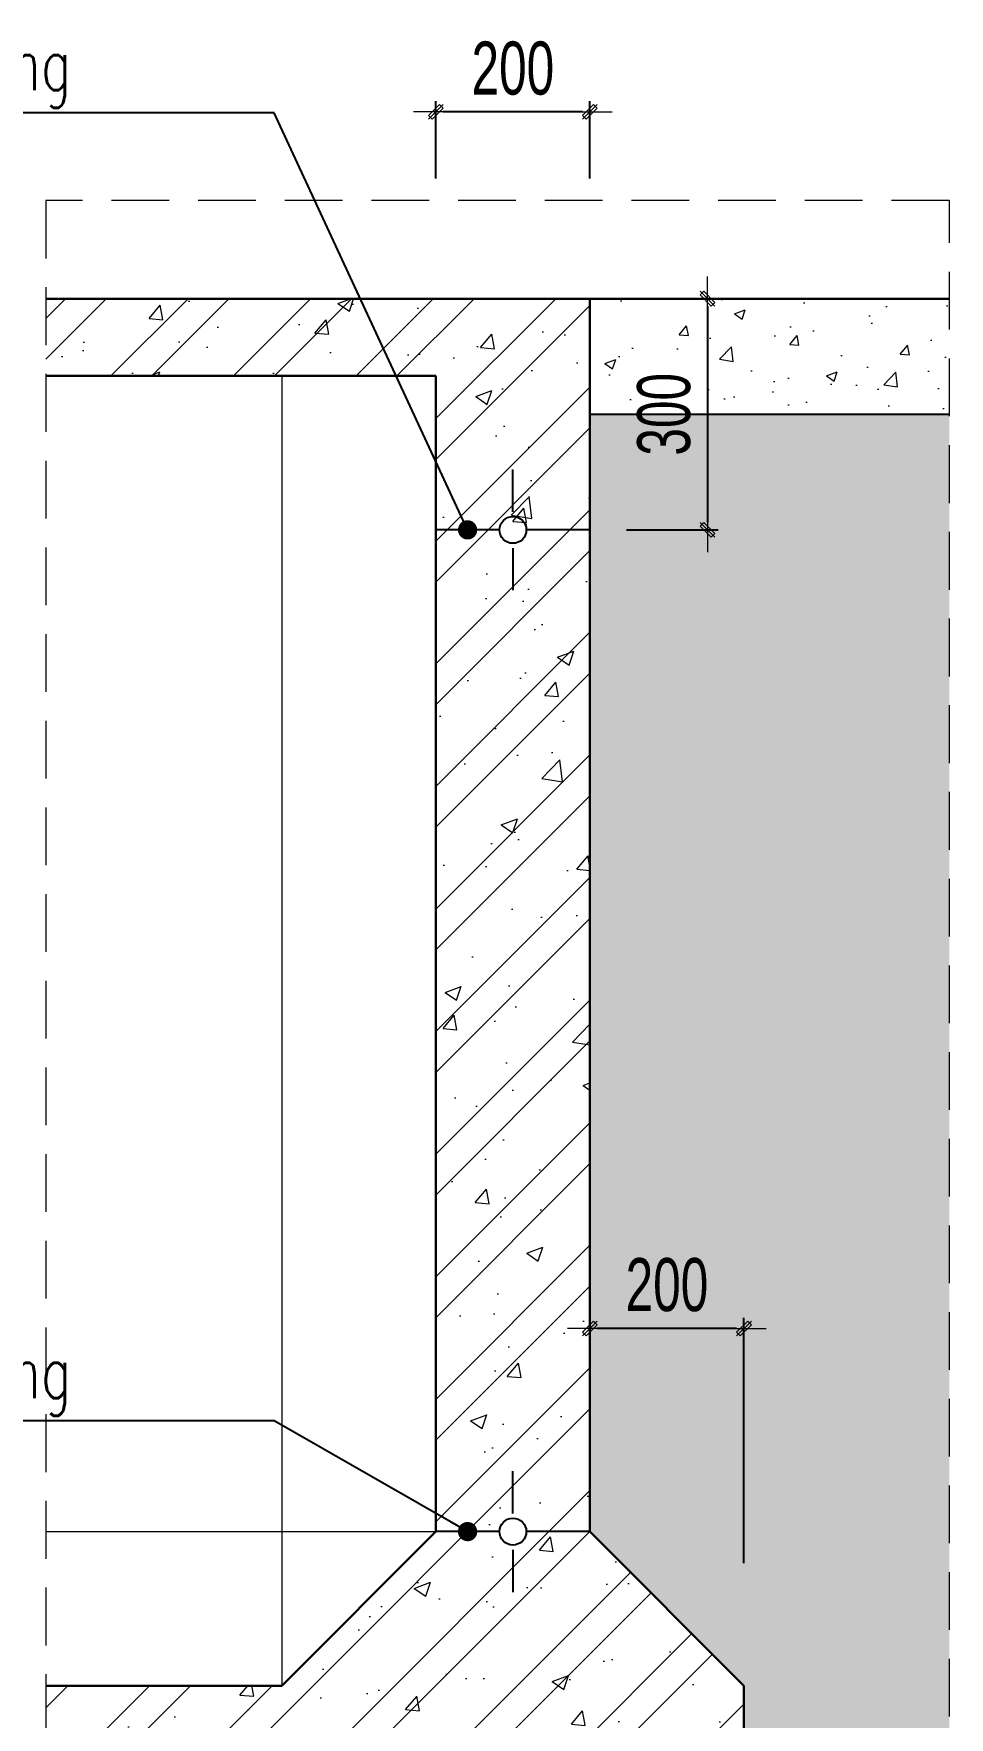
# Model space of a CAD drawing. Header units: millimetres. Extents: x 142758 to 365363, y -504867 to -415100.
# Drawn here: x 238184 to 240561, y -475647 to -471278 of the extents above; entities that cross this region are included whole.
import ezdxf

# ---------------------------------------------------------------- set-up
doc = ezdxf.new("R2010")
doc.units = ezdxf.units.MM
doc.header["$LTSCALE"] = 20
doc.header["$MEASUREMENT"] = 0
doc.header["$PDMODE"] = 32
doc.linetypes.add('HIDDEN', pattern=[0.375, 0.25, -0.125])
doc.layers.get('Defpoints').update_dxf_attribs({"color": 1})
for name, color, linetype, lineweight in [('LC Dim', 8, 'Continuous', 18), ('LC Hatch', 252, 'Continuous', 9), ('LC MANH DUT', 35, 'HIDDEN', 5), ('LC Net dam 1', 30, 'Continuous', 30), ('LC Net manh', 16, 'Continuous', 5), ('LC Net thay', 7, 'Continuous', 25), ('LC Text1', 3, 'Continuous', 20)]:
    doc.layers.add(name, color=color, linetype=linetype, lineweight=lineweight)
doc.styles.add('HOATBIF', font='hoatbif.shx', dxfattribs={"width": 0.7})
doc.styles.add('LC 3', font='vnsimli.shx', dxfattribs={"width": 0.75})
doc.dimstyles.new('MONG', dxfattribs={"dimscale": 50, "dimtxt": 2.5, "dimasz": 0.35, "dimexe": 0.5, "dimexo": 0, "dimgap": 0.8, "dimtad": 1, "dimdec": 0, "dimzin": 0, "dimdsep": 46, "dimtxsty": 'HOATBIF', "dimblk1": 'DOT', "dimblk2": 'DOT', "dimsah": 1, "dimcen": -1, "dimdle": 1, "dimclrd": 256, "dimclre": 256, "dimclrt": 4, "dimadec": 3, "dimazin": 2, "dimtfac": 0.333333, "dimtdec": 0, "dimtix": 1, "dimtmove": 2, "dimatfit": 3, "dimldrblk": 'DOT', "dimfxl": 1, "dimtvp": 0.833333, "dimtolj": 1, "dimtzin": 0, "dimarcsym": 0})

# ---------------------------------------------------------------- blocks, each defined once
blk = doc.blocks.new('DOT')
at = {"layer": 'LC Dim', "color": 4}
blk.add_line((-1, -1), (1, 1), dxfattribs=at)
at = {"layer": 'LC Dim'}
blk.add_line((-3, 0), (3, 0), dxfattribs=at)
at = {"layer": 'LC Dim', "color": 4}
blk.add_lwpolyline([(0.5, 1), (-1, -0.5), (-0.5, -1), (1, 0.5)], close=True, dxfattribs=at)
blk = doc.blocks.new('*D124')
at = {"layer": 'Defpoints', "color": 0, "ltscale": 2, "transparency": 16777216}
for p in [(239227.9, -471480.5), (239227.9, -471653.1), (239627.9, -471653.1)]:
    blk.add_point(p, dxfattribs=at)
at = {"layer": 'LC Dim', "lineweight": -2, "ltscale": 2, "transparency": 16777216}
for p, q in [((239227.9, -471653.1), (239227.9, -471453)), ((239627.9, -471653.1), (239627.9, -471453)), ((239608.6, -471480.5), (239247.1, -471480.5))]:
    blk.add_line(p, q, dxfattribs=at)
at = {"layer": 'LC Dim', "lineweight": -2, "ltscale": 2, "transparency": 16777216, "xscale": 19.25, "yscale": 19.25, "zscale": 19.25, "rotation": 180}
blk.add_blockref('DOT', (239227.9, -471480.5), dxfattribs=at)
at = {"layer": 'LC Dim', "lineweight": -2, "ltscale": 2, "transparency": 16777216, "xscale": 19.25, "yscale": 19.25, "zscale": 19.25}
blk.add_blockref('DOT', (239627.9, -471480.5), dxfattribs=at)
at = {"layer": 'LC Dim', "color": 4, "ltscale": 2, "transparency": 16777216, "insert": (239427.9, -471367.7), "char_height": 137.5, "attachment_point": 5, "style": 'HOATBIF'}
blk.add_mtext('\\A1;200', dxfattribs=at)
blk = doc.blocks.new('_Dot')
at = {"color": 0, "linetype": 'ByBlock', "lineweight": -2}
blk.add_line((-0.5, 0), (-1, 0), dxfattribs=at)
at = {"color": 0, "linetype": 'ByBlock', "const_width": 0.5}
blk.add_lwpolyline([(-0.25, 0, 1), (0.25, 0, 1)], format="xyb", close=True, dxfattribs=at)
blk = doc.blocks.new('*D125')
at = {"layer": 'Defpoints', "color": 0, "ltscale": 2, "transparency": 16777216}
for p in [(239627.9, -474638.1), (239627.9, -474935.3), (240027.9, -475247.3)]:
    blk.add_point(p, dxfattribs=at)
at = {"layer": 'LC Dim', "lineweight": -2, "ltscale": 2, "transparency": 16777216}
for p, q in [((239627.9, -474935.3), (239627.9, -474610.6)), ((240027.9, -475247.3), (240027.9, -474610.6)), ((240008.6, -474638.1), (239647.1, -474638.1))]:
    blk.add_line(p, q, dxfattribs=at)
at = {"layer": 'LC Dim', "lineweight": -2, "ltscale": 2, "transparency": 16777216, "xscale": 19.25, "yscale": 19.25, "zscale": 19.25, "rotation": 180}
blk.add_blockref('DOT', (239627.9, -474638.1), dxfattribs=at)
at = {"layer": 'LC Dim', "lineweight": -2, "ltscale": 2, "transparency": 16777216, "xscale": 19.25, "yscale": 19.25, "zscale": 19.25}
blk.add_blockref('DOT', (240027.9, -474638.1), dxfattribs=at)
at = {"layer": 'LC Dim', "color": 4, "ltscale": 2, "transparency": 16777216, "insert": (239827.9, -474525.3), "char_height": 137.5, "attachment_point": 5, "style": 'HOATBIF'}
blk.add_mtext('\\A1;200', dxfattribs=at)
blk = doc.blocks.new('*D148')
at = {"layer": 'Defpoints', "color": 0, "ltscale": 2, "transparency": 16777216}
for p in [(239723.3, -471965.4), (239723.3, -472565.4), (239933, -472565.4)]:
    blk.add_point(p, dxfattribs=at)
at = {"layer": 'LC Dim', "lineweight": -2, "ltscale": 2, "transparency": 16777216}
for p, q in [((239723.3, -471965.4), (239960.5, -471965.4)), ((239933, -471984.6), (239933, -472546.1)), ((239723.3, -472565.4), (239960.5, -472565.4))]:
    blk.add_line(p, q, dxfattribs=at)
at = {"layer": 'LC Dim', "lineweight": -2, "ltscale": 2, "transparency": 16777216, "xscale": 19.25, "yscale": 19.25, "zscale": 19.25}
for p, rotation in [((239933, -471965.4), 90), ((239933, -472565.4), 270)]:
    blk.add_blockref('DOT', p, dxfattribs=dict(at, rotation=rotation))
at = {"layer": 'LC Dim', "color": 4, "ltscale": 2, "transparency": 16777216, "insert": (239820.3, -472265.4), "char_height": 137.5, "attachment_point": 5, "rotation": 90, "style": 'HOATBIF'}
blk.add_mtext('\\A1;300', dxfattribs=at)

msp = doc.modelspace()

# ---------------------------------------------------------------- hatches: boundary and pattern name
at = {"layer": 'LC Hatch', "ltscale": 2}
h = msp.add_hatch(dxfattribs=at)
h.set_pattern_fill('BTCT', color=256, scale=60)
h.set_pattern_definition([(50, (310605.25, -452129.22), (430.3561, -37.6513), [45, -495]), (355, (310605.25, -452129.2), (-83.2508, 451.3153), [36, -396]), (100.4514, (310641.1, -452132.36), (347.1056, 413.6637), [38.244, -420.6853]), (46.1842, (310605.25, -452009.2), (640.3446, -99.3114), [67.5, -742.5]), (96.6356, (310658.6, -452017.5), (560.7976, 584.4707), [57.366, -631.028]), (351.1842, (310605.25, -452009.2), (560.797, 584.471), [54, -594]), (21, (310665.25, -452039.22), (358.1442, -241.5713), [45, -495]), (326, (310665.25, -452039.2), (145.9892, 435.09), [36, -396]), (71.4514, (310695.1, -452059.35), (504.1336, 193.5183), [38.244, -420.6853]), (37.5, (310605.25, -452129.22), (7.2959, 199.7363), [0, -391.2, 0, -402, 0, -397.5]), (7.5, (310605.25, -452129.22), (157.8417, 236.647), [0, -229.2, 0, -382.2, 0, -151.5]), (327.5, (310471.45, -452129.22), (320.29346, -13.53292), [0, -150, 0, -468, 0, -621]), (317.5, (310411.45, -452129.22), (349.9117, 60.063), [0, -195, 0, -310.8, 0, -441]), (45, (310605.25, -452129.22), (-159.099, 159.099), []), (45, (310711.31, -452129.22), (-159.099, 159.099), [])])
h.paths.add_polyline_path([(238215.4, -475965.4), (238215.4, -471965.4), (239627.9, -471965.4), (239627.9, -475165.4), (240027.9, -475565.4), (240027.9, -475965.4)])
h.paths.add_polyline_path([(238215.4, -475565.4), (238215.4, -472165.4), (239227.9, -472165.4), (239227.9, -475165.4), (238827.9, -475565.4)], flags=17)
h = msp.add_hatch(dxfattribs=at)
h.set_pattern_fill('AR-CONC', color=256, scale=40)
h.set_pattern_definition([(50, (265935.67, -425200.87), (286.9041, -25.1009), [30, -330]), (355, (265935.67, -425200.87), (-55.5005, 300.8769), [24, -264]), (100.4514, (265959.58, -425202.96), (231.4038, 275.7758), [25.496, -280.4568]), (46.1842, (265935.67, -425120.87), (426.8964, -66.2076), [45, -495]), (96.6356, (265971.25, -425126.4), (373.865, 389.647), [38.244, -420.6852]), (351.1842, (265935.67, -425120.87), (373.8648, 389.6474), [36, -396]), (21, (265975.67, -425140.87), (238.7628, -161.0476), [30, -330]), (326, (265975.67, -425140.87), (97.3261, 290.06), [24, -264]), (71.4514, (265995.57, -425154.3), (336.089, 129.0122), [25.496, -280.4568]), (37.5, (265935.67, -425200.87), (4.86394, 133.15754), [0, -260.8, 0, -268, 0, -265]), (7.5, (265935.67, -425200.87), (105.2278, 157.7647), [0, -152.8, 0, -254.8, 0, -101]), (327.5, (265846.47, -425200.87), (213.52897, -9.02195), [0, -100, 0, -312, 0, -414]), (317.5, (265806.47, -425200.87), (233.2745, 40.042), [0, -130, 0, -207.2, 0, -294])])
h.paths.add_polyline_path([(239627.9, -471965.4), (240561, -471965.4), (240561, -472265.4), (239627.9, -472265.4)])
h = msp.add_hatch(dxfattribs=at)
h.set_pattern_fill('AR-SAND', color=256, scale=50)
h.set_pattern_definition([(37.5, (-307756.826, -768995.53), (-3.149668, 96.341188), [0, -76, 0, -85, 0, -81.25]), (7.5, (-307756.83, -768995.53), (88.488835, 141.107303), [0, -41, 0, -68.5, 0, -26.25]), (327.5, (-307818.326, -768995.53), (155.707093, 0.282953), [0, -25, 0, -90, 0, -117.5]), (317.5, (-307818.33, -768995.53), (150.30633, 43.883778), [0, -12.5, 0, -59, 0, -67.5])])
h.paths.add_polyline_path([(239627.9, -472265.4), (240561, -472265.4), (240561, -476545.7), (238215.4, -476545.7), (238215.4, -476165.4), (240227.9, -476165.4), (240227.9, -475965.4), (240027.9, -475965.4), (240027.9, -475565.4), (239627.9, -475165.4)])
h.paths.add_polyline_path([(239971.6, -474629.3), (239684.1, -474629.3), (239684.1, -474441.8), (239971.6, -474441.8)], flags=24)

# ---------------------------------------------------------------- linework, layer by layer
at = {"layer": 'LC MANH DUT', "ltscale": 30}
msp.add_lwpolyline([(240561, -471710.8), (238215.4, -471710.8), (238215.4, -476545.7), (240561, -476545.7)], close=True, dxfattribs=at)
at = {"layer": 'LC Net dam 1'}
for p, q in [((239627.9, -471965.4), (238215.4, -471965.4)), ((239627.9, -471965.4), (239627.9, -475165.4)), ((239627.9, -471965.4), (240561, -471965.4)), ((239227.9, -472165.4), (238215.4, -472165.4)), ((239227.9, -472165.4), (239227.9, -475165.4)), ((238827.9, -475565.4), (239227.9, -475165.4)), ((240027.9, -475565.4), (239627.9, -475165.4)), ((238827.9, -475565.4), (238215.4, -475565.4)), ((240027.9, -475565.4), (240027.9, -475965.4))]:
    msp.add_line(p, q, dxfattribs=at)
at = {"layer": 'LC Net manh'}
for p, q in [((238827.9, -472165.4), (238827.9, -475565.4)), ((238215.4, -475165.4), (239227.9, -475165.4))]:
    msp.add_line(p, q, dxfattribs=at)
at = {"layer": 'LC Net thay'}
msp.add_line((239627.9, -472265.4), (240561, -472265.4), dxfattribs=at)
at = {"layer": 'LC Net thay', "ltscale": 2}
for p, q in [((239427.9, -472518.3), (239427.9, -472408.4)), ((239393, -472565.4), (239227.9, -472565.4)), ((239627.9, -472565.4), (239462.8, -472565.4)), ((239427.9, -472612.5), (239427.9, -472722.3)), ((239427.9, -475118.3), (239427.9, -475008.4)), ((239393, -475165.4), (239227.9, -475165.4)), ((239627.9, -475165.4), (239462.8, -475165.4)), ((239427.9, -475212.5), (239427.9, -475322.3))]:
    msp.add_line(p, q, dxfattribs=at)
for centre in [(239427.9, -472565.4), (239427.9, -475165.4)]:
    msp.add_circle(centre, 34.9, dxfattribs=at)

# ---------------------------------------------------------------- texts
at = {"layer": 'LC Text1', "color": 3, "style": 'LC 3', "width": 0.7}
for p in [(236505.4, -471424.5), (236505.4, -474819.1)]:
    msp.add_text('vÞ trÝ m¹ch ngõng thi c«ng', height=137, dxfattribs=at).set_placement(p)

# ---------------------------------------------------------------- dimensions: what is measured, and where the dimension line sits
at = {"layer": 'LC Dim', "ltscale": 2}
for base, p1, p2, angle, picture, middle in [((239227.9, -471480.5), (239627.9, -471653.1), (239227.9, -471653.1), 180, '*D124', (239427.9, -471367.7)), ((239933, -472565.4), (239723.3, -471965.4), (239723.3, -472565.4), 90, '*D148', (239820.3, -472265.4)), ((239627.9, -474638.1), (240027.9, -475247.3), (239627.9, -474935.3), 180, '*D125', (239827.9, -474525.3))]:
    dim = msp.add_linear_dim(base=base, p1=p1, p2=p2, angle=angle, dimstyle='MONG', override={"dimscale": 55, "dimlfac": 0.5}, dxfattribs=at)
    dim.commit()
    dim.dimension.update_dxf_attribs({"geometry": picture, "text_midpoint": middle})

# ---------------------------------------------------------------- leaders
for points in [[(239310.4, -472565.4), (238808.5, -471482.9), (236477.6, -471482.9)], [(239310.4, -475165.4), (238808.5, -474877.5), (236477.6, -474877.5)]]:
    msp.add_leader(points, dimstyle='MONG', override={"dimasz": 1, "dimlfac": 0.5}, dxfattribs=at)

doc.saveas('drawing.dxf')
